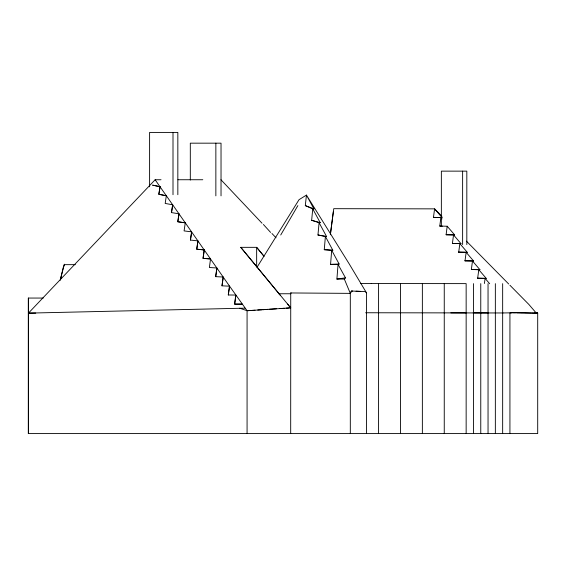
<?xml version="1.0" encoding="UTF-8"?>
<svg xmlns="http://www.w3.org/2000/svg" width="566" height="566" viewBox="0 0 566 566"><rect width="100%" height="100%" fill="white"/><g stroke="black" fill="none" stroke-linecap="round" stroke-linejoin="round"><path stroke-width="0.85" d="M366.443 433.584L366.443 292.792L349.3 264.053L306.447 195.086L313.882 208.882L312.75 208.882L320.229 222.679L319.09 222.679L326.525 236.468L325.393 236.468L332.829 250.264L331.697 250.264L330.565 264.372L338.043 264.372L345.479 277.849L344.34 279.066L336.904 279.066L338.043 264.372L339.133 264.053L331.697 250.264L324.261 249.684L325.393 236.468L317.958 234.989L319.09 222.679L311.654 220.301L312.75 208.882L305.307 205.607L306.447 195.086L299.011 199.706L257.056 267.223M242.078 304.133L234.642 304.133L235.774 295.056L228.296 294.978L229.471 286.028L223.252 277.163L221.992 285.823L229.598 286.198L247.073 310.72L247.073 433.584M223.167 277L215.688 276.668L216.828 267.973L210.481 258.938L203.045 258.365L204.305 250.08L210.524 258.938L209.392 267.52L216.828 267.973L223.167 277L221.992 285.823M447.197 226.237L454.675 234.932L446.107 234.756L447.197 226.237L439.761 226.067L440.893 217.549L442.032 217.549L434.596 208.861L333.756 208.684L330.353 234.756M330.388 234.423L333.332 211.705M442.039 218.886L440.893 217.549L433.457 217.372L434.596 208.861L441.94 216.311M452.411 243.451L453.543 234.932L460.979 243.621L452.411 243.451L460.979 243.621M458.708 252.139L459.847 243.621L467.283 252.316L458.708 252.139L467.283 252.316M465.011 260.827L466.151 252.316L473.586 261.004L465.011 260.827L473.586 261.004M471.358 269.522L472.49 261.004L479.926 269.699L471.358 269.522L479.926 269.699M477.662 278.21L478.794 269.699L486.229 278.387L477.662 278.21L486.229 278.387M484.418 283.495L485.097 278.387L489.675 283.736M210.524 258.938L203.045 258.365L204.177 249.91L197.874 240.883L190.438 240.062L191.577 231.855L185.4 222.99M166.446 195.9L185.273 222.827L184.091 230.907L191.577 231.855L197.874 240.883L196.742 249.21L204.22 249.91L196.742 249.21L198.001 241.045M166.277 195.737L158.841 194.294L160.1 186.872L166.319 195.737L165.187 203.449L172.623 204.765L171.491 212.597L178.927 213.792L177.795 221.752L185.231 222.827M235.902 295.226L234.642 304.133L242.078 304.091M215.688 276.668L216.948 268.135M228.296 294.978L229.598 286.198M190.438 240.062L191.697 232.018M179.054 213.962L177.795 221.752L185.273 222.827M171.491 212.597L172.75 204.927M60.229 280.283L63.3 267.435L64.432 264.662L75.37 264.662M60.378 279.618L64.305 264.202M350.312 433.584L350.312 293.372L351.444 291.023L352.618 291.073M278.684 293.754L290.691 293.754L290.733 292.962L350.312 293.372L351.486 291.023L365.311 291.596L366.443 292.792M280.729 234.989L297.872 205.607M244.936 308.159L28.47 313.118L155.148 179.74L161.027 179.74M336.904 279.066L345.479 277.849M248.127 310.656L250.271 310.515M251.318 310.444L252.875 310.345M253.462 310.302L255.018 310.203M257.707 310.026L259.306 309.92M259.851 309.885L275.394 308.866M263.041 309.68L265.185 309.538M267.874 309.361L265.73 309.496M269.43 309.255L271.574 309.121M274.305 308.937L272.161 309.078M274.765 308.909L276.449 308.795M279.682 308.583L281.826 308.449M284.344 308.279L282.201 308.42M286.106 308.166L289.304 307.954M251.828 310.416L247.073 310.72L239.765 308.215M254.516 310.232L258.252 309.991M275.812 308.838L290.733 307.862L240.776 247.335L256.653 247.335L263.423 255.535M252.372 310.373L253.964 310.274M258.754 309.956L260.395 309.85M260.898 309.814L261.994 309.744M330.565 264.372L339.133 264.053M177.957 179.74L202.791 179.74M371.275 283.545L466.151 283.623L466.151 433.584M43.214 298.056L28.3 298.056L28.3 433.584L537.7 433.584L537.7 313.118L536.073 313.033M28.47 313.118L35.736 313.111M531.736 313.04L537.7 313.118L536.044 313.033M360.754 283.538L371.317 283.545M365.629 312.75L495.476 312.956M502.658 312.963L515.683 312.757M450.812 312.885L465.726 312.906M473.162 312.92L488.041 312.941M495.349 312.956L502.912 312.963M536.568 313.118L529.422 313.005M291.15 292.969L290.733 292.962L290.691 433.584M512.237 312.701L509.931 312.977L509.931 433.584M523.706 312.899L521.399 312.864M517.954 312.8L528.793 312.991M525.977 312.941L531.021 313.033M516.609 312.772L517.699 312.793M513.291 312.715L521.017 312.856M524.378 312.913L525.474 312.934M433.457 217.372L442.032 217.549M439.761 226.067L442.329 226.117M446.107 234.756L454.675 234.932M356.064 291.214L360.691 291.405M535.853 313.033L537.445 313.118L534.969 312.418M324.261 249.684L332.829 250.264M317.958 234.989L326.525 236.468M166.319 195.737L158.841 194.294L159.98 186.709L155.148 179.74M311.654 220.301L320.229 222.679M305.307 205.607L313.882 208.882M466.426 241.137L508.671 283.976M509.895 285.214L528.877 304.458L536.313 313.118M263.381 224.469L270.605 232.4M271.949 233.496L276.045 237.805M220.945 179.74L262.037 223.245M264.096 256.363L256.653 247.335L256.653 266.756M280.099 295.056L240.776 247.335M287.578 304.091L290.691 307.862M344.34 279.066L350.312 293.372M502.658 283.658L502.658 433.584M495.349 283.651L495.349 433.584M488.041 283.644L488.041 433.584M480.767 283.637L480.767 433.584M473.459 283.63L473.459 433.584M466.823 244.611L466.823 171.137L441.36 171.137L441.36 225.367M462.62 171.137L462.62 244.611M444.253 283.601L444.253 433.584M422.363 283.587L422.363 433.584M400.473 283.566L400.473 433.584M378.583 283.552L378.583 433.584M221.03 195.857L221.03 143.17L190.31 143.17L190.31 180.052M215.858 143.17L215.858 195.857M177.837 194.697L177.837 132.416L149.601 132.416L149.601 186.801M173.005 132.416L173.005 194.697M28.47 298.056L28.47 433.584M160.022 186.709L152.544 185.139L159.98 186.709"/></g></svg>
